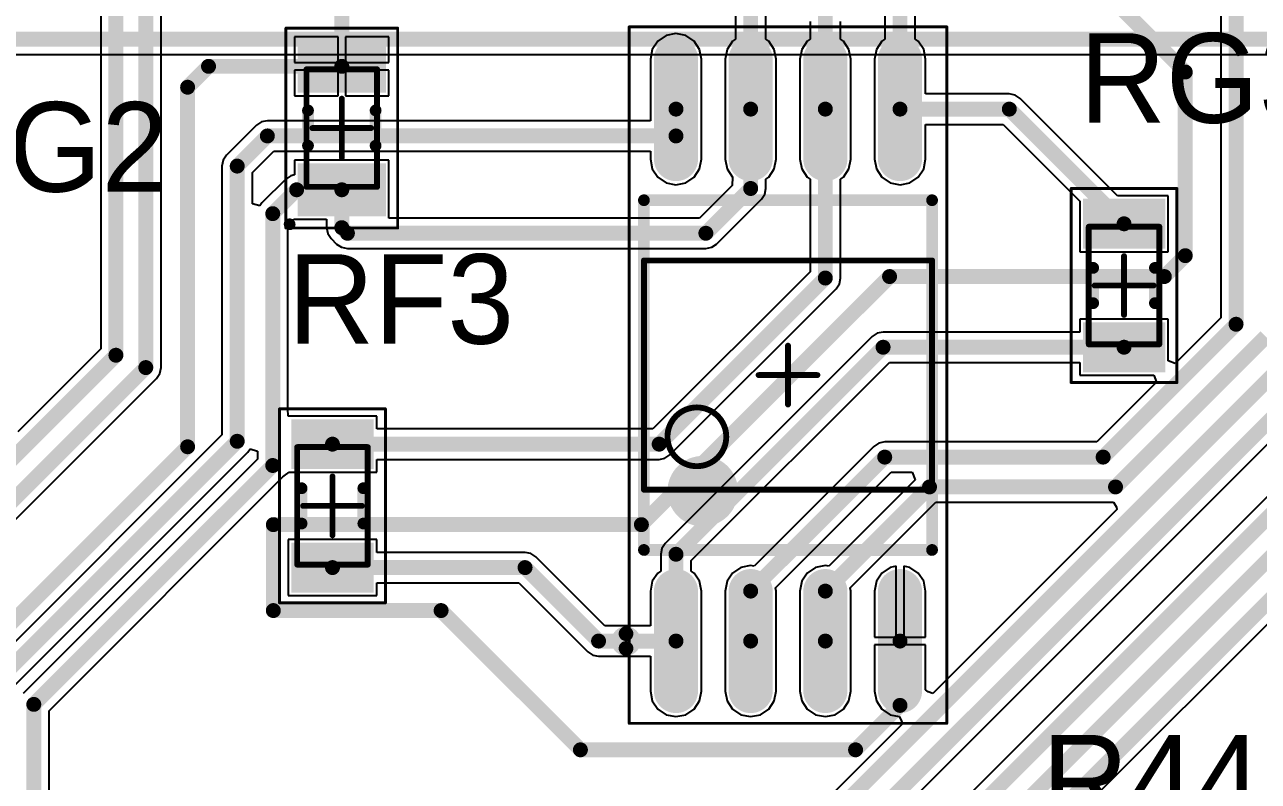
# Model space of a CAD drawing. Header units: millimetres. Extents: x 2.5 to 14.5, y 1.2 to 4.8.
# Drawn here: x 5.559 to 6.385, y 2.908 to 3.415 of the extents above; entities that cross this region are included whole.
import ezdxf

# ---------------------------------------------------------------- set-up
doc = ezdxf.new("R2010")
doc.units = ezdxf.units.MM
doc.header["$MEASUREMENT"] = 0
for name, color, linetype in [('BottomLayer', 5, 'Continuous'), ('ConnectLayer', 7, 'Continuous'), ('Mechanical13', 56, 'Continuous'), ('Mechanical15', 56, 'Continuous'), ('TopLayer', 1, 'Continuous'), ('TopOverlay', 2, 'Continuous'), ('TopPaste', 8, 'Continuous'), ('TopSolder', 216, 'Continuous')]:
    doc.layers.add(name, color=color, linetype=linetype)

# ---------------------------------------------------------------- blocks, each defined once
blk = doc.blocks.new('RESC_0805_2012_21')
at = {"layer": 'Mechanical13', "const_width": 0.00394}
for points in [[(-0.03937, -0.02362), (-0.03937, 0.02362)], [(0.03937, 0.02362), (-0.03937, 0.02362)], [(0.03937, -0.02362), (0.03937, 0.02362)], [(0.03937, -0.02362), (-0.03937, -0.02362)]]:
    blk.add_lwpolyline(points, dxfattribs=at)
at = {"layer": 'Mechanical13', "const_width": 0.00197}
for points in [[(-0.04035, 0.02362, 1), (-0.03839, 0.02362, 1)], [(-0.04035, 0.02362, 1), (-0.03839, 0.02362, 1)], [(0.03839, 0.02362, 1), (0.04035, 0.02362, 1)], [(0.03839, 0.02362, 1), (0.04035, 0.02362, 1)], [(-0.04035, -0.02362, 1), (-0.03839, -0.02362, 1)], [(-0.04035, -0.02362, 1), (-0.03839, -0.02362, 1)], [(0.03839, -0.02362, 1), (0.04035, -0.02362, 1)], [(0.03839, -0.02362, 1), (0.04035, -0.02362, 1)]]:
    blk.add_lwpolyline(points, format="xyb", close=True, dxfattribs=at)
at = {"layer": 'Mechanical15'}
for points, const_width in [([(-0.06496, -0.03543), (-0.06496, 0.03543)], 0.00197), ([(0.06496, 0.03543), (-0.06496, 0.03543)], 0.00197), ([(0.06496, -0.03543), (0.06496, 0.03543)], 0.00197), ([(0, -0.01968), (0, 0.01969)], 0.00394), ([(0.01968, 0), (-0.01969, 0)], 0.00394), ([(0.06496, -0.03543), (-0.06496, -0.03543)], 0.00197)]:
    blk.add_lwpolyline(points, dxfattribs=dict(at, const_width=const_width))
for points, const_width in [([(-0.06545, 0.03543, 1), (-0.06447, 0.03543, 1)], 0.000984), ([(-0.06545, 0.03543, 1), (-0.06447, 0.03543, 1)], 0.000984), ([(0.06447, 0.03543, 1), (0.06545, 0.03543, 1)], 0.000984), ([(0.06447, 0.03543, 1), (0.06545, 0.03543, 1)], 0.000984), ([(-0.00098, 0.01969, 1), (0.00098, 0.01969, 1)], 0.00197), ([(-0.02067, 0, 1), (-0.0187, 0, 1)], 0.00197), ([(0.0187, 0, 1), (0.02067, 0, 1)], 0.00197), ([(-0.00098, -0.01968, 1), (0.00098, -0.01968, 1)], 0.00197), ([(-0.06545, -0.03543, 1), (-0.06447, -0.03543, 1)], 0.000984), ([(-0.06545, -0.03543, 1), (-0.06447, -0.03543, 1)], 0.000984), ([(0.06447, -0.03543, 1), (0.06545, -0.03543, 1)], 0.000984), ([(0.06447, -0.03543, 1), (0.06545, -0.03543, 1)], 0.000984)]:
    blk.add_lwpolyline(points, format="xyb", close=True, dxfattribs=dict(at, const_width=const_width))
at = {"layer": 'TopLayer'}
for points in [[(-0.02756, -0.02461), (-0.02756, 0.02461), (-0.05512, -0.02461), (-0.05512, 0.02461)], [(0.05512, -0.02461), (0.05512, 0.02461), (0.02756, -0.02461), (0.02756, 0.02461)]]:
    blk.add_solid(points, dxfattribs=at)
at = {"layer": 'TopOverlay', "const_width": 0.00787}
for points in [[(0.01181, 0.02067), (-0.01181, 0.02067)], [(0.01181, -0.02067), (-0.01181, -0.02067)]]:
    blk.add_lwpolyline(points, dxfattribs=at)
at = {"layer": 'TopOverlay', "const_width": 0.00394}
for points in [[(-0.01378, 0.02067, 1), (-0.00984, 0.02067, 1)], [(0.00984, 0.02067, 1), (0.01378, 0.02067, 1)], [(-0.01378, -0.02067, 1), (-0.00984, -0.02067, 1)], [(0.00984, -0.02067, 1), (0.01378, -0.02067, 1)]]:
    blk.add_lwpolyline(points, format="xyb", close=True, dxfattribs=at)
at = {"layer": 'TopPaste'}
for points in [[(-0.02756, -0.02461), (-0.02756, 0.02461), (-0.05512, -0.02461), (-0.05512, 0.02461)], [(0.05512, -0.02461), (0.05512, 0.02461), (0.02756, -0.02461), (0.02756, 0.02461)]]:
    blk.add_solid(points, dxfattribs=at)
at = {"layer": 'TopSolder'}
for points in [[(-0.02461, -0.02756), (-0.02461, 0.02756), (-0.05807, -0.02756), (-0.05807, 0.02756)], [(0.05807, -0.02756), (0.05807, 0.02756), (0.02461, -0.02756), (0.02461, 0.02756)]]:
    blk.add_solid(points, dxfattribs=at)
blk = doc.blocks.new('RESC_0805_2012_26')
at = {"layer": 'Mechanical13', "const_width": 0.00394}
for points in [[(-0.03937, -0.02362), (-0.03937, 0.02362)], [(0.03937, 0.02362), (-0.03937, 0.02362)], [(0.03937, -0.02362), (0.03937, 0.02362)], [(0.03937, -0.02362), (-0.03937, -0.02362)]]:
    blk.add_lwpolyline(points, dxfattribs=at)
at = {"layer": 'Mechanical13', "const_width": 0.00197}
for points in [[(-0.04035, 0.02362, 1), (-0.03839, 0.02362, 1)], [(-0.04035, 0.02362, 1), (-0.03839, 0.02362, 1)], [(0.03839, 0.02362, 1), (0.04035, 0.02362, 1)], [(0.03839, 0.02362, 1), (0.04035, 0.02362, 1)], [(-0.04035, -0.02362, 1), (-0.03839, -0.02362, 1)], [(-0.04035, -0.02362, 1), (-0.03839, -0.02362, 1)], [(0.03839, -0.02362, 1), (0.04035, -0.02362, 1)], [(0.03839, -0.02362, 1), (0.04035, -0.02362, 1)]]:
    blk.add_lwpolyline(points, format="xyb", close=True, dxfattribs=at)
at = {"layer": 'Mechanical15'}
for points, const_width in [([(-0.06496, -0.03543), (-0.06496, 0.03543)], 0.00197), ([(0.06496, 0.03543), (-0.06496, 0.03543)], 0.00197), ([(0.06496, -0.03543), (0.06496, 0.03543)], 0.00197), ([(0, -0.01968), (0, 0.01969)], 0.00394), ([(0.01968, 0), (-0.01969, 0)], 0.00394), ([(0.06496, -0.03543), (-0.06496, -0.03543)], 0.00197)]:
    blk.add_lwpolyline(points, dxfattribs=dict(at, const_width=const_width))
for points, const_width in [([(-0.06545, 0.03543, 1), (-0.06447, 0.03543, 1)], 0.000984), ([(-0.06545, 0.03543, 1), (-0.06447, 0.03543, 1)], 0.000984), ([(0.06447, 0.03543, 1), (0.06545, 0.03543, 1)], 0.000984), ([(0.06447, 0.03543, 1), (0.06545, 0.03543, 1)], 0.000984), ([(-0.00098, 0.01969, 1), (0.00098, 0.01969, 1)], 0.00197), ([(-0.02067, 0, 1), (-0.0187, 0, 1)], 0.00197), ([(0.0187, 0, 1), (0.02067, 0, 1)], 0.00197), ([(-0.00098, -0.01968, 1), (0.00098, -0.01968, 1)], 0.00197), ([(-0.06545, -0.03543, 1), (-0.06447, -0.03543, 1)], 0.000984), ([(-0.06545, -0.03543, 1), (-0.06447, -0.03543, 1)], 0.000984), ([(0.06447, -0.03543, 1), (0.06545, -0.03543, 1)], 0.000984), ([(0.06447, -0.03543, 1), (0.06545, -0.03543, 1)], 0.000984)]:
    blk.add_lwpolyline(points, format="xyb", close=True, dxfattribs=dict(at, const_width=const_width))
at = {"layer": 'TopLayer'}
for points in [[(-0.02756, -0.02461), (-0.02756, 0.02461), (-0.05512, -0.02461), (-0.05512, 0.02461)], [(0.05512, -0.02461), (0.05512, 0.02461), (0.02756, -0.02461), (0.02756, 0.02461)]]:
    blk.add_solid(points, dxfattribs=at)
at = {"layer": 'TopOverlay', "const_width": 0.00787}
for points in [[(0.01181, 0.02067), (-0.01181, 0.02067)], [(0.01181, -0.02067), (-0.01181, -0.02067)]]:
    blk.add_lwpolyline(points, dxfattribs=at)
at = {"layer": 'TopOverlay', "const_width": 0.00394}
for points in [[(-0.01378, 0.02067, 1), (-0.00984, 0.02067, 1)], [(0.00984, 0.02067, 1), (0.01378, 0.02067, 1)], [(-0.01378, -0.02067, 1), (-0.00984, -0.02067, 1)], [(0.00984, -0.02067, 1), (0.01378, -0.02067, 1)]]:
    blk.add_lwpolyline(points, format="xyb", close=True, dxfattribs=at)
at = {"layer": 'TopPaste'}
for points in [[(-0.02756, -0.02461), (-0.02756, 0.02461), (-0.05512, -0.02461), (-0.05512, 0.02461)], [(0.05512, -0.02461), (0.05512, 0.02461), (0.02756, -0.02461), (0.02756, 0.02461)]]:
    blk.add_solid(points, dxfattribs=at)
at = {"layer": 'TopSolder'}
for points in [[(-0.02461, -0.02756), (-0.02461, 0.02756), (-0.05807, -0.02756), (-0.05807, 0.02756)], [(0.05807, -0.02756), (0.05807, 0.02756), (0.02461, -0.02756), (0.02461, 0.02756)]]:
    blk.add_solid(points, dxfattribs=at)
blk = doc.blocks.new('SOIC127P1030X265_8N_133')
at = {"layer": 'Mechanical13', "const_width": 0.00394}
for points in [[(-0.07677, 0.09646), (-0.07677, -0.09646)], [(-0.07677, 0.09646), (0.07677, 0.09646)], [(0.07677, 0.09646), (0.07677, -0.09646)], [(-0.07677, -0.09646), (0.07677, -0.09646)]]:
    blk.add_lwpolyline(points, dxfattribs=at)
at = {"layer": 'Mechanical13'}
for points, const_width in [([(-0.07776, 0.09646, 1), (-0.07579, 0.09646, 1)], 0.00197), ([(-0.07776, 0.09646, 1), (-0.07579, 0.09646, 1)], 0.00197), ([(0.07579, 0.09646, 1), (0.07776, 0.09646, 1)], 0.00197), ([(0.07579, 0.09646, 1), (0.07776, 0.09646, 1)], 0.00197), ([(-0.02165, 0.06102, 1), (-0.06102, 0.06102, 1)], 0.00394), ([(-0.06201, 0.06102, 1), (-0.06004, 0.06102, 1)], 0.00197), ([(-0.02264, 0.06102, 1), (-0.02067, 0.06102, 1)], 0.00197), ([(-0.07776, -0.09646, 1), (-0.07579, -0.09646, 1)], 0.00197), ([(-0.07776, -0.09646, 1), (-0.07579, -0.09646, 1)], 0.00197), ([(0.07579, -0.09646, 1), (0.07776, -0.09646, 1)], 0.00197), ([(0.07579, -0.09646, 1), (0.07776, -0.09646, 1)], 0.00197)]:
    blk.add_lwpolyline(points, format="xyb", close=True, dxfattribs=dict(at, const_width=const_width))
at = {"layer": 'Mechanical15'}
for points, const_width in [([(-0.23327, 0.1063), (-0.23327, -0.1063)], 0.00197), ([(-0.23327, 0.1063), (0.23327, 0.1063)], 0.00197), ([(0.23327, 0.1063), (0.23327, -0.1063)], 0.00197), ([(0, 0.01968), (0, -0.01969)], 0.00394), ([(-0.01968, 0), (0.01969, 0)], 0.00394), ([(-0.23327, -0.1063), (0.23327, -0.1063)], 0.00197)]:
    blk.add_lwpolyline(points, dxfattribs=dict(at, const_width=const_width))
for points, const_width in [([(-0.23376, 0.1063, 1), (-0.23278, 0.1063, 1)], 0.000984), ([(-0.23376, 0.1063, 1), (-0.23278, 0.1063, 1)], 0.000984), ([(0.23278, 0.1063, 1), (0.23376, 0.1063, 1)], 0.000984), ([(0.23278, 0.1063, 1), (0.23376, 0.1063, 1)], 0.000984), ([(-0.00098, 0.01968, 1), (0.00098, 0.01968, 1)], 0.00197), ([(-0.02067, 0, 1), (-0.0187, 0, 1)], 0.00197), ([(0.0187, 0, 1), (0.02067, 0, 1)], 0.00197), ([(-0.00098, -0.01969, 1), (0.00098, -0.01969, 1)], 0.00197), ([(-0.23376, -0.1063, 1), (-0.23278, -0.1063, 1)], 0.000984), ([(-0.23376, -0.1063, 1), (-0.23278, -0.1063, 1)], 0.000984), ([(0.23278, -0.1063, 1), (0.23376, -0.1063, 1)], 0.000984), ([(0.23278, -0.1063, 1), (0.23376, -0.1063, 1)], 0.000984)]:
    blk.add_lwpolyline(points, format="xyb", close=True, dxfattribs=dict(at, const_width=const_width))
at = {"layer": 'TopLayer', "const_width": 0.02362}
for points in [[(-0.21161, 0.075), (-0.14469, 0.075)], [(0.14469, 0.075), (0.21161, 0.075)], [(-0.21161, 0.025), (-0.14469, 0.025)], [(0.14469, 0.025), (0.21161, 0.025)], [(-0.21161, -0.025), (-0.14469, -0.025)], [(0.14469, -0.025), (0.21161, -0.025)], [(-0.21161, -0.075), (-0.14469, -0.075)], [(0.14469, -0.075), (0.21161, -0.075)]]:
    blk.add_lwpolyline(points, dxfattribs=at)
at = {"layer": 'TopLayer', "const_width": 0.01181}
for points in [[(-0.21752, 0.075, 1), (-0.20571, 0.075, 1)], [(-0.15059, 0.075, 1), (-0.13878, 0.075, 1)], [(0.13878, 0.075, 1), (0.15059, 0.075, 1)], [(0.20571, 0.075, 1), (0.21752, 0.075, 1)], [(-0.21752, 0.025, 1), (-0.20571, 0.025, 1)], [(-0.15059, 0.025, 1), (-0.13878, 0.025, 1)], [(0.13878, 0.025, 1), (0.15059, 0.025, 1)], [(0.20571, 0.025, 1), (0.21752, 0.025, 1)], [(-0.21752, -0.025, 1), (-0.20571, -0.025, 1)], [(-0.15059, -0.025, 1), (-0.13878, -0.025, 1)], [(0.13878, -0.025, 1), (0.15059, -0.025, 1)], [(0.20571, -0.025, 1), (0.21752, -0.025, 1)], [(-0.21752, -0.075, 1), (-0.20571, -0.075, 1)], [(-0.15059, -0.075, 1), (-0.13878, -0.075, 1)], [(0.13878, -0.075, 1), (0.15059, -0.075, 1)], [(0.20571, -0.075, 1), (0.21752, -0.075, 1)]]:
    blk.add_lwpolyline(points, format="xyb", close=True, dxfattribs=at)
at = {"layer": 'TopOverlay'}
for points, const_width in [([(-0.17323, 0.10846, 1), (-0.18307, 0.10846, 1)], 0.00984), ([(-0.18553, 0.10846, 1), (-0.18061, 0.10846, 1)], 0.00492), ([(-0.17569, 0.10846, 1), (-0.17077, 0.10846, 1)], 0.00492), ([(-0.11909, 0.09646, 1), (-0.11516, 0.09646, 1)], 0.00394), ([(-0.11909, 0.09646, 1), (-0.11516, 0.09646, 1)], 0.00394), ([(0.11516, 0.09646, 1), (0.11909, 0.09646, 1)], 0.00394), ([(0.11516, 0.09646, 1), (0.11909, 0.09646, 1)], 0.00394), ([(-0.06594, 0.05709, 1), (-0.08957, 0.05709, 1)], 0.02362), ([(-0.09547, 0.05709, 1), (-0.08366, 0.05709, 1)], 0.01181), ([(-0.07185, 0.05709, 1), (-0.06004, 0.05709, 1)], 0.01181), ([(-0.11909, -0.09646, 1), (-0.11516, -0.09646, 1)], 0.00394), ([(-0.11909, -0.09646, 1), (-0.11516, -0.09646, 1)], 0.00394), ([(0.11516, -0.09646, 1), (0.11909, -0.09646, 1)], 0.00394), ([(0.11516, -0.09646, 1), (0.11909, -0.09646, 1)], 0.00394)]:
    blk.add_lwpolyline(points, format="xyb", close=True, dxfattribs=dict(at, const_width=const_width))
at = {"layer": 'TopOverlay', "const_width": 0.00787}
for points in [[(-0.11713, 0.09646), (-0.11713, -0.09646)], [(-0.11713, 0.09646), (0.11713, 0.09646)], [(0.11713, 0.09646), (0.11713, -0.09646)], [(-0.11713, -0.09646), (0.11713, -0.09646)]]:
    blk.add_lwpolyline(points, dxfattribs=at)
at = {"layer": 'TopPaste', "const_width": 0.02362}
for points in [[(-0.21161, 0.075), (-0.14469, 0.075)], [(0.14469, 0.075), (0.21161, 0.075)], [(-0.21161, 0.025), (-0.14469, 0.025)], [(0.14469, 0.025), (0.21161, 0.025)], [(-0.21161, -0.025), (-0.14469, -0.025)], [(0.14469, -0.025), (0.21161, -0.025)], [(-0.21161, -0.075), (-0.14469, -0.075)], [(0.14469, -0.075), (0.21161, -0.075)]]:
    blk.add_lwpolyline(points, dxfattribs=at)
at = {"layer": 'TopPaste', "const_width": 0.01181}
for points in [[(-0.21752, 0.075, 1), (-0.20571, 0.075, 1)], [(-0.15059, 0.075, 1), (-0.13878, 0.075, 1)], [(0.13878, 0.075, 1), (0.15059, 0.075, 1)], [(0.20571, 0.075, 1), (0.21752, 0.075, 1)], [(-0.21752, 0.025, 1), (-0.20571, 0.025, 1)], [(-0.15059, 0.025, 1), (-0.13878, 0.025, 1)], [(0.13878, 0.025, 1), (0.15059, 0.025, 1)], [(0.20571, 0.025, 1), (0.21752, 0.025, 1)], [(-0.21752, -0.025, 1), (-0.20571, -0.025, 1)], [(-0.15059, -0.025, 1), (-0.13878, -0.025, 1)], [(0.13878, -0.025, 1), (0.15059, -0.025, 1)], [(0.20571, -0.025, 1), (0.21752, -0.025, 1)], [(-0.21752, -0.075, 1), (-0.20571, -0.075, 1)], [(-0.15059, -0.075, 1), (-0.13878, -0.075, 1)], [(0.13878, -0.075, 1), (0.15059, -0.075, 1)], [(0.20571, -0.075, 1), (0.21752, -0.075, 1)]]:
    blk.add_lwpolyline(points, format="xyb", close=True, dxfattribs=at)
at = {"layer": 'TopSolder', "const_width": 0.02953}
for points in [[(-0.21161, 0.075), (-0.14469, 0.075)], [(0.14469, 0.075), (0.21161, 0.075)], [(-0.21161, 0.025), (-0.14469, 0.025)], [(0.14469, 0.025), (0.21161, 0.025)], [(-0.21161, -0.025), (-0.14469, -0.025)], [(0.14469, -0.025), (0.21161, -0.025)], [(-0.21161, -0.075), (-0.14469, -0.075)], [(0.14469, -0.075), (0.21161, -0.075)]]:
    blk.add_lwpolyline(points, dxfattribs=at)
at = {"layer": 'TopSolder', "const_width": 0.01476}
for points in [[(-0.219, 0.075, 1), (-0.20423, 0.075, 1)], [(-0.15207, 0.075, 1), (-0.1373, 0.075, 1)], [(0.1373, 0.075, 1), (0.15207, 0.075, 1)], [(0.20423, 0.075, 1), (0.219, 0.075, 1)], [(-0.219, 0.025, 1), (-0.20423, 0.025, 1)], [(-0.15207, 0.025, 1), (-0.1373, 0.025, 1)], [(0.1373, 0.025, 1), (0.15207, 0.025, 1)], [(0.20423, 0.025, 1), (0.219, 0.025, 1)], [(-0.219, -0.025, 1), (-0.20423, -0.025, 1)], [(-0.15207, -0.025, 1), (-0.1373, -0.025, 1)], [(0.1373, -0.025, 1), (0.15207, -0.025, 1)], [(0.20423, -0.025, 1), (0.219, -0.025, 1)], [(-0.219, -0.075, 1), (-0.20423, -0.075, 1)], [(-0.15207, -0.075, 1), (-0.1373, -0.075, 1)], [(0.1373, -0.075, 1), (0.15207, -0.075, 1)], [(0.20423, -0.075, 1), (0.219, -0.075, 1)]]:
    blk.add_lwpolyline(points, format="xyb", close=True, dxfattribs=at)
blk = doc.blocks.new('CAPCP2012X06N_172')
at = {"layer": 'Mechanical13', "const_width": 0.00394}
for points in [[(-0.03937, 0.02362), (-0.03937, -0.02362)], [(-0.03937, 0.02362), (0.03937, 0.02362)], [(0.03937, 0.02362), (0.03937, -0.02362)], [(-0.03937, -0.02362), (0.03937, -0.02362)]]:
    blk.add_lwpolyline(points, dxfattribs=at)
at = {"layer": 'Mechanical13', "const_width": 0.00197}
for points in [[(-0.04035, 0.02362, 1), (-0.03839, 0.02362, 1)], [(-0.04035, 0.02362, 1), (-0.03839, 0.02362, 1)], [(0.03839, 0.02362, 1), (0.04035, 0.02362, 1)], [(0.03839, 0.02362, 1), (0.04035, 0.02362, 1)], [(-0.04035, -0.02362, 1), (-0.03839, -0.02362, 1)], [(-0.04035, -0.02362, 1), (-0.03839, -0.02362, 1)], [(0.03839, -0.02362, 1), (0.04035, -0.02362, 1)], [(0.03839, -0.02362, 1), (0.04035, -0.02362, 1)]]:
    blk.add_lwpolyline(points, format="xyb", close=True, dxfattribs=at)
at = {"layer": 'Mechanical15'}
for points, const_width in [([(-0.06693, 0.0374), (-0.06693, -0.0374)], 0.00197), ([(-0.06693, 0.0374), (0.06693, 0.0374)], 0.00197), ([(0.06693, 0.0374), (0.06693, -0.0374)], 0.00197), ([(0, 0.01969), (0, -0.01968)], 0.00394), ([(-0.01968, 0), (0.01969, 0)], 0.00394), ([(-0.06693, -0.0374), (0.06693, -0.0374)], 0.00197)]:
    blk.add_lwpolyline(points, dxfattribs=dict(at, const_width=const_width))
for points, const_width in [([(-0.06742, 0.0374, 1), (-0.06644, 0.0374, 1)], 0.000984), ([(-0.06742, 0.0374, 1), (-0.06644, 0.0374, 1)], 0.000984), ([(0.06644, 0.0374, 1), (0.06742, 0.0374, 1)], 0.000984), ([(0.06644, 0.0374, 1), (0.06742, 0.0374, 1)], 0.000984), ([(-0.00098, 0.01969, 1), (0.00098, 0.01969, 1)], 0.00197), ([(-0.02067, 0, 1), (-0.0187, 0, 1)], 0.00197), ([(0.0187, 0, 1), (0.02067, 0, 1)], 0.00197), ([(-0.00098, -0.01968, 1), (0.00098, -0.01968, 1)], 0.00197), ([(-0.06742, -0.0374, 1), (-0.06644, -0.0374, 1)], 0.000984), ([(-0.06742, -0.0374, 1), (-0.06644, -0.0374, 1)], 0.000984), ([(0.06644, -0.0374, 1), (0.06742, -0.0374, 1)], 0.000984), ([(0.06644, -0.0374, 1), (0.06742, -0.0374, 1)], 0.000984)]:
    blk.add_lwpolyline(points, format="xyb", close=True, dxfattribs=dict(at, const_width=const_width))
at = {"layer": 'TopLayer'}
for points in [[(-0.02657, -0.02658), (-0.02657, 0.02657), (-0.0561, -0.02658), (-0.0561, 0.02657)], [(0.0561, -0.02658), (0.0561, 0.02657), (0.02658, -0.02658), (0.02658, 0.02657)]]:
    blk.add_solid(points, dxfattribs=at)
at = {"layer": 'TopOverlay'}
for points, const_width in [([(-0.06249, 0.03493, 1), (-0.06642, 0.03493, 1)], 0.00394), ([(-0.06741, 0.03493, 1), (-0.06544, 0.03493, 1)], 0.00197), ([(-0.06347, 0.03493, 1), (-0.0615, 0.03493, 1)], 0.00197), ([(-0.01378, 0.02264, 1), (-0.00984, 0.02264, 1)], 0.00394), ([(0.00984, 0.02264, 1), (0.01378, 0.02264, 1)], 0.00394), ([(-0.01378, -0.02264, 1), (-0.00984, -0.02264, 1)], 0.00394), ([(0.00984, -0.02264, 1), (0.01378, -0.02264, 1)], 0.00394)]:
    blk.add_lwpolyline(points, format="xyb", close=True, dxfattribs=dict(at, const_width=const_width))
at = {"layer": 'TopOverlay', "const_width": 0.00787}
for points in [[(-0.01181, 0.02264), (0.01181, 0.02264)], [(-0.01181, -0.02264), (0.01181, -0.02264)]]:
    blk.add_lwpolyline(points, dxfattribs=at)
at = {"layer": 'TopPaste'}
for points in [[(-0.02657, -0.02658), (-0.02657, 0.02657), (-0.0561, -0.02658), (-0.0561, 0.02657)], [(0.0561, -0.02658), (0.0561, 0.02657), (0.02658, -0.02658), (0.02658, 0.02657)]]:
    blk.add_solid(points, dxfattribs=at)
at = {"layer": 'TopSolder'}
for points in [[(-0.02362, -0.02953), (-0.02362, 0.02953), (-0.05906, -0.02953), (-0.05906, 0.02953)], [(0.05906, -0.02953), (0.05906, 0.02953), (0.02362, -0.02953), (0.02362, 0.02953)]]:
    blk.add_solid(points, dxfattribs=at)

msp = doc.modelspace()

# ---------------------------------------------------------------- linework, layer by layer
at = {"layer": 'BottomLayer', "const_width": 0.01}
msp.add_lwpolyline([(5.33, 3.405), (8.06627, 3.405)], dxfattribs=at)
at = {"layer": 'ConnectLayer'}
for p, q in [((6.3598, 3.65627), (6.3598, 3.21829)), ((5.6098, 3.605), (5.6098, 3.19754)), ((5.6502, 3.18503), (5.6502, 3.58663)), ((6.0552, 3.40502), (6.0552, 3.465)), ((6.1552, 3.40502), (6.1552, 3.465)), ((6.0348, 3.46078), (6.0348, 3.40502)), ((6.1348, 3.46078), (6.1348, 3.40502)), ((6.0848, 3.41675), (6.0848, 3.40502)), ((6.1052, 3.40502), (6.1052, 3.41675)), ((5.76874, 3.40658), (5.73966, 3.40658)), ((5.73966, 3.40658), (5.73966, 3.38931)), ((5.76874, 3.38931), (5.76874, 3.40658)), ((5.80281, 3.40658), (5.77374, 3.40658)), ((5.77374, 3.40658), (5.77374, 3.38931)), ((5.80281, 3.38931), (5.80281, 3.40658)), ((5.98288, 3.40373), (5.97916, 3.39817)), ((5.98844, 3.40745), (5.98288, 3.40373)), ((5.995, 3.40875), (5.98844, 3.40745)), ((6.00156, 3.40745), (5.995, 3.40875)), ((6.00712, 3.40373), (6.00156, 3.40745)), ((6.01084, 3.39817), (6.00712, 3.40373)), ((6.03288, 3.40373), (6.02916, 3.39817)), ((6.0348, 3.40502), (6.03288, 3.40373)), ((6.05712, 3.40373), (6.0552, 3.40502)), ((6.06084, 3.39817), (6.05712, 3.40373)), ((6.08288, 3.40373), (6.07916, 3.39817)), ((6.0848, 3.40502), (6.08288, 3.40373)), ((6.10712, 3.40373), (6.1052, 3.40502)), ((6.11084, 3.39817), (6.10712, 3.40373)), ((6.13288, 3.40373), (6.12916, 3.39817)), ((6.1348, 3.40502), (6.13288, 3.40373)), ((6.15712, 3.40373), (6.1552, 3.40502)), ((6.16084, 3.39817), (6.15712, 3.40373)), ((5.97916, 3.39817), (5.97786, 3.39161)), ((6.01214, 3.39161), (6.01084, 3.39817)), ((6.02916, 3.39817), (6.02786, 3.39161)), ((6.06214, 3.39161), (6.06084, 3.39817)), ((6.07916, 3.39817), (6.07786, 3.39161)), ((6.11214, 3.39161), (6.11084, 3.39817)), ((6.12916, 3.39817), (6.12786, 3.39161)), ((6.16214, 3.39161), (6.16084, 3.39817)), ((5.35825, 3.3948), (8.06627, 3.3948)), ((5.73966, 3.38931), (5.76874, 3.38931)), ((5.77374, 3.38931), (5.80281, 3.38931)), ((5.97786, 3.39161), (5.97786, 3.35039)), ((6.01214, 3.32469), (6.01214, 3.39161)), ((6.02786, 3.39161), (6.02786, 3.32469)), ((6.06214, 3.32469), (6.06214, 3.39161)), ((6.07786, 3.39161), (6.07786, 3.32469)), ((6.11214, 3.32469), (6.11214, 3.39161)), ((6.12786, 3.39161), (6.12786, 3.32469)), ((6.16214, 3.36835), (6.16214, 3.39161)), ((5.76874, 3.38431), (5.73966, 3.38431)), ((5.73966, 3.38431), (5.73966, 3.36705)), ((5.76874, 3.36705), (5.76874, 3.38431)), ((5.80281, 3.38431), (5.77374, 3.38431)), ((5.77374, 3.38431), (5.77374, 3.36705)), ((5.80281, 3.36705), (5.80281, 3.38431)), ((5.73966, 3.36705), (5.76874, 3.36705)), ((5.77374, 3.36705), (5.80281, 3.36705)), ((6.21819, 3.36835), (6.16214, 3.36835)), ((6.22209, 3.36757), (6.21819, 3.36835)), ((6.2254, 3.36536), (6.22209, 3.36757)), ((6.29064, 3.30012), (6.2254, 3.36536)), ((5.71419, 3.3474), (5.694, 3.32721)), ((5.7175, 3.34961), (5.71419, 3.3474)), ((5.7214, 3.35039), (5.7175, 3.34961)), ((5.97786, 3.35039), (5.7214, 3.35039)), ((6.16214, 3.32469), (6.16214, 3.34795)), ((6.16214, 3.34795), (6.21396, 3.34795)), ((6.21396, 3.34795), (6.26539, 3.29653)), ((5.71141, 3.31578), (5.72563, 3.32999)), ((5.72563, 3.32999), (5.97786, 3.32999)), ((5.97786, 3.32999), (5.97786, 3.32469)), ((5.69179, 3.3239), (5.69102, 3.32)), ((5.694, 3.32721), (5.69179, 3.3239)), ((5.80281, 3.3239), (5.73966, 3.3239)), ((5.73966, 3.3239), (5.73966, 3.31406)), ((5.80281, 3.2852), (5.80281, 3.3239)), ((5.97786, 3.32469), (5.97916, 3.31813)), ((6.01084, 3.31813), (6.01214, 3.32469)), ((6.02786, 3.32469), (6.02916, 3.31813)), ((6.06084, 3.31813), (6.06214, 3.32469)), ((6.07786, 3.32469), (6.07916, 3.31813)), ((6.11084, 3.31813), (6.11214, 3.32469)), ((6.12786, 3.32469), (6.12916, 3.31813)), ((6.16084, 3.31813), (6.16214, 3.32469)), ((5.69102, 3.32), (5.69102, 3.13989)), ((5.71141, 3.29475), (5.71141, 3.31578)), ((5.7371, 3.31355), (5.73379, 3.31134)), ((5.73966, 3.31406), (5.7371, 3.31355)), ((5.97916, 3.31813), (5.98288, 3.31257)), ((5.98288, 3.31257), (5.98844, 3.30885)), ((6.00156, 3.30885), (6.00712, 3.31257)), ((6.00712, 3.31257), (6.01084, 3.31813)), ((6.02916, 3.31813), (6.03288, 3.31257)), ((6.03288, 3.31257), (6.03259, 3.30701)), ((6.0552, 3.31128), (6.05712, 3.31257)), ((6.05712, 3.31257), (6.06084, 3.31813)), ((6.07916, 3.31813), (6.08288, 3.31257)), ((6.08288, 3.31257), (6.0848, 3.31128)), ((6.1052, 3.31128), (6.10712, 3.31257)), ((6.10712, 3.31257), (6.11084, 3.31813)), ((6.12916, 3.31813), (6.13288, 3.31257)), ((6.13288, 3.31257), (6.13844, 3.30885)), ((6.15156, 3.30885), (6.15712, 3.31257)), ((6.15712, 3.31257), (6.16084, 3.31813)), ((5.73379, 3.31134), (5.71779, 3.29534)), ((5.98844, 3.30885), (5.995, 3.30755)), ((5.995, 3.30755), (6.00156, 3.30885)), ((6.03259, 3.30701), (6.01078, 3.2852)), ((6.05442, 3.3011), (6.0552, 3.305)), ((6.0552, 3.305), (6.0552, 3.31128)), ((6.0848, 3.31128), (6.0848, 3.24922)), ((6.1052, 3.245), (6.1052, 3.31128)), ((6.13844, 3.30885), (6.145, 3.30755)), ((6.145, 3.30755), (6.15156, 3.30885)), ((6.02221, 3.26779), (6.05221, 3.29779)), ((6.05221, 3.29779), (6.05442, 3.3011)), ((6.26539, 3.29653), (6.26539, 3.26256)), ((6.32461, 3.30012), (6.29064, 3.30012)), ((6.32461, 3.26256), (6.32461, 3.30012)), ((5.71641, 3.29328), (5.71141, 3.29475)), ((5.71779, 3.29534), (5.71641, 3.29328)), ((5.7352, 3.28308), (5.73966, 3.28437)), ((5.7352, 3.15744), (5.7352, 3.28308)), ((5.73966, 3.28437), (5.73966, 3.28437)), ((5.73966, 3.28437), (5.73966, 3.28437)), ((5.73966, 3.28437), (5.73966, 3.28437)), ((5.73966, 3.28437), (5.76104, 3.28437)), ((5.76104, 3.28437), (5.76104, 3.27876)), ((6.01078, 3.2852), (5.80281, 3.2852)), ((5.76104, 3.27876), (5.76182, 3.27486)), ((5.76182, 3.27486), (5.76403, 3.27155)), ((5.76403, 3.27155), (5.76779, 3.26779)), ((5.76779, 3.26779), (5.7711, 3.26558)), ((5.7711, 3.26558), (5.775, 3.2648)), ((5.775, 3.2648), (6.015, 3.2648)), ((6.015, 3.2648), (6.0189, 3.26558)), ((6.0189, 3.26558), (6.02221, 3.26779)), ((6.26539, 3.26256), (6.32461, 3.26256)), ((6.0848, 3.24922), (5.97951, 3.14393)), ((6.10221, 3.23779), (6.10442, 3.2411)), ((6.10442, 3.2411), (6.1052, 3.245)), ((5.99095, 3.12653), (6.10221, 3.23779)), ((6.32461, 3.21744), (6.26539, 3.21744)), ((6.26539, 3.21744), (6.26539, 3.20886)), ((6.32461, 3.18962), (6.32461, 3.21744)), ((6.3598, 3.21829), (6.32923, 3.18771)), ((6.12645, 3.20587), (5.98779, 3.06721)), ((6.12976, 3.20808), (6.12645, 3.20587)), ((6.13366, 3.20886), (6.12976, 3.20808)), ((6.26539, 3.20886), (6.13366, 3.20886)), ((5.6098, 3.19754), (5.55423, 3.14196)), ((6.0052, 3.05578), (6.13789, 3.18847)), ((6.13789, 3.18847), (6.26539, 3.18847)), ((6.26539, 3.18847), (6.26539, 3.17988)), ((6.32923, 3.18771), (6.32461, 3.18962)), ((5.64721, 3.17782), (5.64942, 3.18113)), ((5.64942, 3.18113), (5.6502, 3.18503)), ((5.53103, 3.06164), (5.64721, 3.17782)), ((5.64721, 3.17782), (5.64721, 3.17782)), ((6.0852, 2.82796), (6.43721, 3.17998)), ((6.26539, 3.17988), (6.31487, 3.17988)), ((6.31678, 3.17526), (6.27679, 3.13527)), ((6.31487, 3.17988), (6.31678, 3.17526)), ((6.4598, 3.16751), (6.10779, 2.81549)), ((5.73539, 3.15252), (5.7352, 3.15744)), ((5.79461, 3.15252), (5.73539, 3.15252)), ((5.79461, 3.14393), (5.79461, 3.15252)), ((5.69102, 3.13989), (5.49779, 2.94666)), ((5.97951, 3.14393), (5.79461, 3.14393)), ((6.12755, 3.13228), (6.04727, 3.052)), ((6.13086, 3.13449), (6.12755, 3.13228)), ((6.13476, 3.13527), (6.13086, 3.13449)), ((6.27679, 3.13527), (6.13476, 3.13527)), ((6.24059, 2.86289), (6.5148, 3.1371)), ((5.5152, 2.93523), (5.70842, 3.12846)), ((5.7148, 3.12368), (5.55779, 2.96666)), ((5.70842, 3.12846), (5.7098, 3.13052)), ((5.7098, 3.13052), (5.7148, 3.12905)), ((5.7148, 3.12905), (5.7148, 3.12368)), ((5.79461, 3.11496), (5.79461, 3.12354)), ((5.79461, 3.12354), (5.98374, 3.12354)), ((5.98374, 3.12354), (5.98764, 3.12432)), ((5.98764, 3.12432), (5.99095, 3.12653)), ((5.73257, 3.1125), (5.73608, 3.11496)), ((5.73608, 3.11496), (5.7394, 3.11496)), ((5.7394, 3.11496), (5.79461, 3.11496)), ((6.06169, 3.03759), (6.13898, 3.11488)), ((6.13898, 3.11488), (6.15307, 3.11488)), ((6.15307, 3.11488), (6.15514, 3.10988)), ((5.5752, 2.95523), (5.73172, 3.11175)), ((5.73172, 3.11175), (5.73257, 3.1125)), ((6.15514, 3.10988), (6.09727, 3.052)), ((6.11169, 3.03759), (6.16898, 3.09488)), ((6.29012, 3.09001), (6.16693, 2.96682)), ((6.16898, 3.09488), (6.28792, 3.09488)), ((6.28792, 3.09488), (6.28988, 3.09143)), ((6.28988, 3.09143), (6.29012, 3.09001)), ((5.79461, 3.06984), (5.73539, 3.06984)), ((5.73539, 3.06984), (5.73539, 3.03228)), ((5.79461, 3.06126), (5.79461, 3.06984)), ((5.98779, 3.06721), (5.98558, 3.0639)), ((5.89394, 3.06126), (5.79461, 3.06126)), ((5.89784, 3.06048), (5.89394, 3.06126)), ((5.90115, 3.05827), (5.89784, 3.06048)), ((5.94737, 3.01205), (5.90115, 3.05827)), ((5.98558, 3.0639), (5.9848, 3.06)), ((5.9848, 3.06), (5.9848, 3.04872)), ((5.9848, 3.04872), (5.98288, 3.04743)), ((6.0052, 3.04872), (6.0052, 3.05578)), ((6.00712, 3.04743), (6.0052, 3.04872)), ((6.03844, 3.05115), (6.03288, 3.04743)), ((6.045, 3.05245), (6.03844, 3.05115)), ((6.04727, 3.052), (6.045, 3.05245)), ((6.08844, 3.05115), (6.08288, 3.04743)), ((6.095, 3.05245), (6.08844, 3.05115)), ((6.09727, 3.052), (6.095, 3.05245)), ((6.13844, 3.05115), (6.13288, 3.04743)), ((6.1425, 3.05196), (6.13844, 3.05115)), ((6.1425, 3.00435), (6.1425, 3.05196)), ((6.15156, 3.05115), (6.1475, 3.05196)), ((6.1475, 3.05196), (6.1475, 3.00435)), ((6.15712, 3.04743), (6.15156, 3.05115)), ((5.79461, 3.03228), (5.79461, 3.04087)), ((5.79461, 3.04087), (5.88971, 3.04087)), ((5.88971, 3.04087), (5.93594, 2.99464)), ((5.97916, 3.04187), (5.97786, 3.03531)), ((5.98288, 3.04743), (5.97916, 3.04187)), ((6.01084, 3.04187), (6.00712, 3.04743)), ((6.01214, 3.03531), (6.01084, 3.04187)), ((6.02916, 3.04187), (6.02786, 3.03531)), ((6.03288, 3.04743), (6.02916, 3.04187)), ((6.07916, 3.04187), (6.07786, 3.03531)), ((6.08288, 3.04743), (6.07916, 3.04187)), ((6.12916, 3.04187), (6.12786, 3.03531)), ((6.13288, 3.04743), (6.12916, 3.04187)), ((6.16084, 3.04187), (6.15712, 3.04743)), ((6.16214, 3.03531), (6.16084, 3.04187)), ((5.73539, 3.03228), (5.79461, 3.03228)), ((5.97786, 3.03531), (5.97786, 3.01205)), ((6.01214, 2.96839), (6.01214, 3.03531)), ((6.02786, 3.03531), (6.02786, 2.96839)), ((6.06214, 3.03531), (6.06169, 3.03759)), ((6.06214, 2.96839), (6.06214, 3.03531)), ((6.07786, 3.03531), (6.07786, 2.96839)), ((6.11214, 3.03531), (6.11169, 3.03759)), ((6.11214, 2.96839), (6.11214, 3.03531)), ((6.12786, 3.03531), (6.12786, 3.00435)), ((6.16214, 3.00435), (6.16214, 3.03531)), ((5.97786, 3.01205), (5.94737, 3.01205)), ((6.12786, 3.00435), (6.1425, 3.00435)), ((6.145, 2.99935), (6.12786, 2.99935)), ((6.12786, 2.99935), (6.12786, 2.96839)), ((6.16214, 2.99935), (6.145, 2.99935)), ((6.1475, 3.00435), (6.16214, 3.00435)), ((6.16214, 2.9691), (6.16214, 2.99935)), ((5.93594, 2.99464), (5.93925, 2.99243)), ((5.93925, 2.99243), (5.94315, 2.99165)), ((5.94315, 2.99165), (5.97786, 2.99165)), ((5.97786, 2.99165), (5.97786, 2.96839)), ((5.97786, 2.96839), (5.97916, 2.96183)), ((6.01084, 2.96183), (6.01214, 2.96839)), ((6.02786, 2.96839), (6.02916, 2.96183)), ((6.06084, 2.96183), (6.06214, 2.96839)), ((6.07786, 2.96839), (6.07916, 2.96183)), ((6.11084, 2.96183), (6.11214, 2.96839)), ((6.12786, 2.96839), (6.12916, 2.96183)), ((6.16384, 2.96783), (6.16214, 2.9691)), ((6.16693, 2.96682), (6.16384, 2.96783)), ((5.97916, 2.96183), (5.98288, 2.95627)), ((6.00712, 2.95627), (6.01084, 2.96183)), ((6.02916, 2.96183), (6.03288, 2.95627)), ((6.05712, 2.95627), (6.06084, 2.96183)), ((6.07916, 2.96183), (6.08288, 2.95627)), ((6.10712, 2.95627), (6.11084, 2.96183)), ((6.12916, 2.96183), (6.13288, 2.95627)), ((5.5752, 2.65991), (5.5752, 2.95523)), ((5.98288, 2.95627), (5.98844, 2.95255)), ((5.98844, 2.95255), (5.995, 2.95125)), ((5.995, 2.95125), (6.00156, 2.95255)), ((6.00156, 2.95255), (6.00712, 2.95627)), ((6.03288, 2.95627), (6.03844, 2.95255)), ((6.03844, 2.95255), (6.045, 2.95125)), ((6.045, 2.95125), (6.05156, 2.95255)), ((6.05156, 2.95255), (6.05712, 2.95627)), ((6.08288, 2.95627), (6.08844, 2.95255)), ((6.08844, 2.95255), (6.095, 2.95125)), ((6.095, 2.95125), (6.10156, 2.95255)), ((6.10156, 2.95255), (6.10712, 2.95627)), ((6.13288, 2.95627), (6.13844, 2.95255)), ((6.13844, 2.95255), (6.1444, 2.95136)), ((6.1444, 2.95136), (6.14563, 2.94931)), ((6.14563, 2.94931), (6.14657, 2.94646)), ((6.14657, 2.94646), (6.04779, 2.84768))]:
    msp.add_line(p, q, dxfattribs=at)
at = {"layer": 'TopLayer', "const_width": 0.01}
for points in [[(6.05538, 3.66362), (6.336, 3.383)], [(6.37, 3.21406), (6.37, 3.65627)], [(5.62, 3.19331), (5.62, 3.605)], [(5.64, 3.18503), (5.64, 3.59086)], [(5.77124, 3.38681), (5.77124, 3.47624)], [(6.045, 3.35815), (6.045, 3.465)], [(6.145, 3.35815), (6.145, 3.465)], [(6.095, 3.35815), (6.095, 3.445)], [(5.668, 3.37281), (5.682, 3.38681)], [(5.682, 3.38681), (5.77124, 3.38681)], [(6.336, 3.26), (6.336, 3.383)], [(5.668, 3.132), (5.668, 3.37281)], [(5.995, 3.34019), (5.995, 3.35815)], [(6.045, 3.305), (6.045, 3.35815)], [(6.095, 3.245), (6.095, 3.35815)], [(6.145, 3.35815), (6.21819, 3.35815)], [(6.21819, 3.35815), (6.295, 3.28134)], [(5.70121, 3.32), (5.7214, 3.34019)], [(5.7214, 3.34019), (5.995, 3.34019)], [(5.70121, 3.13567), (5.70121, 3.32)], [(5.725, 3.28813), (5.741, 3.30413)], [(5.741, 3.30413), (5.77124, 3.30413)], [(5.77124, 3.27876), (5.77124, 3.30413)], [(6.015, 3.275), (6.045, 3.305)], [(5.725, 3.11945), (5.725, 3.28813)], [(5.77124, 3.27876), (5.775, 3.275)], [(5.775, 3.275), (6.015, 3.275)], [(6.322, 3.246), (6.336, 3.26)], [(5.97184, 3.07984), (6.138, 3.246)], [(5.98374, 3.13374), (6.095, 3.245)], [(6.138, 3.246), (6.322, 3.246)], [(6.28101, 3.12507), (6.37, 3.21406)], [(6.2893, 3.10507), (6.39, 3.20578)], [(5.51553, 3.08885), (5.62, 3.19331)], [(5.995, 3.06), (6.13366, 3.19866)], [(6.055, 2.84047), (6.41, 3.19547)], [(6.13366, 3.19866), (6.295, 3.19866)], [(5.52382, 3.06885), (5.64, 3.18503)], [(6.075, 2.83219), (6.43, 3.18719)], [(6.115, 2.80828), (6.47, 3.16328)], [(6.165, 2.83), (6.49, 3.155)], [(6.23039, 2.86711), (6.51, 3.14672)], [(5.505, 2.93945), (5.70121, 3.13567)], [(5.538, 3.002), (5.668, 3.132)], [(5.765, 3.13374), (5.98374, 3.13374)], [(5.565, 2.95945), (5.725, 3.11945)], [(6.045, 3.03532), (6.13476, 3.12507)], [(6.13476, 3.12507), (6.28101, 3.12507)], [(6.095, 3.03532), (6.16476, 3.10507)], [(6.16476, 3.10507), (6.2893, 3.10507)], [(5.72539, 3.07984), (5.97184, 3.07984)], [(5.72539, 3.02228), (5.72539, 3.07984)], [(5.995, 3.00185), (5.995, 3.06)], [(5.765, 3.05106), (5.89394, 3.05106)], [(5.89394, 3.05106), (5.94315, 3.00185)], [(6.045, 3.00185), (6.045, 3.03532)], [(6.095, 3.00185), (6.095, 3.03532)], [(5.72539, 3.02228), (5.83772, 3.02228)], [(5.83772, 3.02228), (5.931, 2.929)], [(5.94315, 3.00185), (5.995, 3.00185)], [(6.145, 2.95876), (6.145, 3.00185)], [(5.565, 2.63315), (5.565, 2.95945)], [(6.11524, 2.929), (6.145, 2.95876)], [(5.931, 2.929), (6.11524, 2.929)]]:
    msp.add_lwpolyline(points, dxfattribs=at)
at = {"layer": 'TopLayer', "const_width": 0.005}
for points in [[(5.6795, 3.38681, 1), (5.6845, 3.38681, 1)], [(5.6795, 3.38681, 1), (5.6845, 3.38681, 1)], [(5.76874, 3.38681, 1), (5.77374, 3.38681, 1)], [(5.76874, 3.38681, 1), (5.77374, 3.38681, 1)], [(6.3335, 3.383, 1), (6.3385, 3.383, 1)], [(6.3335, 3.383, 1), (6.3385, 3.383, 1)], [(5.6655, 3.37281, 1), (5.6705, 3.37281, 1)], [(5.6655, 3.37281, 1), (5.6705, 3.37281, 1)], [(5.9925, 3.35815, 1), (5.9975, 3.35815, 1)], [(6.0425, 3.35815, 1), (6.0475, 3.35815, 1)], [(6.0425, 3.35815, 1), (6.0475, 3.35815, 1)], [(6.0925, 3.35815, 1), (6.0975, 3.35815, 1)], [(6.0925, 3.35815, 1), (6.0975, 3.35815, 1)], [(6.1425, 3.35815, 1), (6.1475, 3.35815, 1)], [(6.1425, 3.35815, 1), (6.1475, 3.35815, 1)], [(6.21569, 3.35815, 1), (6.22069, 3.35815, 1)], [(6.21569, 3.35815, 1), (6.22069, 3.35815, 1)], [(5.7189, 3.34019, 1), (5.7239, 3.34019, 1)], [(5.7189, 3.34019, 1), (5.7239, 3.34019, 1)], [(5.9925, 3.34019, 1), (5.9975, 3.34019, 1)], [(5.9925, 3.34019, 1), (5.9975, 3.34019, 1)], [(5.69871, 3.32, 1), (5.70371, 3.32, 1)], [(5.69871, 3.32, 1), (5.70371, 3.32, 1)], [(5.7385, 3.30413, 1), (5.7435, 3.30413, 1)], [(5.7385, 3.30413, 1), (5.7435, 3.30413, 1)], [(5.76874, 3.30413, 1), (5.77374, 3.30413, 1)], [(5.76874, 3.30413, 1), (5.77374, 3.30413, 1)], [(6.0425, 3.305, 1), (6.0475, 3.305, 1)], [(6.0425, 3.305, 1), (6.0475, 3.305, 1)], [(5.7225, 3.28813, 1), (5.7275, 3.28813, 1)], [(5.7225, 3.28813, 1), (5.7275, 3.28813, 1)], [(5.76874, 3.27876, 1), (5.77374, 3.27876, 1)], [(5.76874, 3.27876, 1), (5.77374, 3.27876, 1)], [(5.7725, 3.275, 1), (5.7775, 3.275, 1)], [(5.7725, 3.275, 1), (5.7775, 3.275, 1)], [(6.0125, 3.275, 1), (6.0175, 3.275, 1)], [(6.0125, 3.275, 1), (6.0175, 3.275, 1)], [(6.2925, 3.28134, 1), (6.2975, 3.28134, 1)], [(6.3335, 3.26, 1), (6.3385, 3.26, 1)], [(6.3335, 3.26, 1), (6.3385, 3.26, 1)], [(6.0925, 3.245, 1), (6.0975, 3.245, 1)], [(6.0925, 3.245, 1), (6.0975, 3.245, 1)], [(6.1355, 3.246, 1), (6.1405, 3.246, 1)], [(6.1355, 3.246, 1), (6.1405, 3.246, 1)], [(6.3195, 3.246, 1), (6.3245, 3.246, 1)], [(6.3195, 3.246, 1), (6.3245, 3.246, 1)], [(6.3675, 3.21406, 1), (6.3725, 3.21406, 1)], [(6.3675, 3.21406, 1), (6.3725, 3.21406, 1)], [(5.6175, 3.19331, 1), (5.6225, 3.19331, 1)], [(5.6175, 3.19331, 1), (5.6225, 3.19331, 1)], [(6.13116, 3.19866, 1), (6.13616, 3.19866, 1)], [(6.13116, 3.19866, 1), (6.13616, 3.19866, 1)], [(6.2925, 3.19866, 1), (6.2975, 3.19866, 1)], [(5.6375, 3.18503, 1), (5.6425, 3.18503, 1)], [(5.6375, 3.18503, 1), (5.6425, 3.18503, 1)], [(5.69871, 3.13567, 1), (5.70371, 3.13567, 1)], [(5.69871, 3.13567, 1), (5.70371, 3.13567, 1)], [(5.6655, 3.132, 1), (5.6705, 3.132, 1)], [(5.6655, 3.132, 1), (5.6705, 3.132, 1)], [(5.7625, 3.13374, 1), (5.7675, 3.13374, 1)], [(5.98124, 3.13374, 1), (5.98624, 3.13374, 1)], [(5.98124, 3.13374, 1), (5.98624, 3.13374, 1)], [(5.7225, 3.11945, 1), (5.7275, 3.11945, 1)], [(5.7225, 3.11945, 1), (5.7275, 3.11945, 1)], [(6.13226, 3.12507, 1), (6.13726, 3.12507, 1)], [(6.13226, 3.12507, 1), (6.13726, 3.12507, 1)], [(6.27851, 3.12507, 1), (6.28351, 3.12507, 1)], [(6.27851, 3.12507, 1), (6.28351, 3.12507, 1)], [(6.16226, 3.10507, 1), (6.16726, 3.10507, 1)], [(6.16226, 3.10507, 1), (6.16726, 3.10507, 1)], [(6.2868, 3.10507, 1), (6.2918, 3.10507, 1)], [(6.2868, 3.10507, 1), (6.2918, 3.10507, 1)], [(5.72289, 3.07984, 1), (5.72789, 3.07984, 1)], [(5.72289, 3.07984, 1), (5.72789, 3.07984, 1)], [(5.96934, 3.07984, 1), (5.97434, 3.07984, 1)], [(5.96934, 3.07984, 1), (5.97434, 3.07984, 1)], [(5.9925, 3.06, 1), (5.9975, 3.06, 1)], [(5.9925, 3.06, 1), (5.9975, 3.06, 1)], [(5.7625, 3.05106, 1), (5.7675, 3.05106, 1)], [(5.89144, 3.05106, 1), (5.89644, 3.05106, 1)], [(5.89144, 3.05106, 1), (5.89644, 3.05106, 1)], [(6.0425, 3.03532, 1), (6.0475, 3.03532, 1)], [(6.0425, 3.03532, 1), (6.0475, 3.03532, 1)], [(6.0925, 3.03532, 1), (6.0975, 3.03532, 1)], [(6.0925, 3.03532, 1), (6.0975, 3.03532, 1)], [(5.72289, 3.02228, 1), (5.72789, 3.02228, 1)], [(5.72289, 3.02228, 1), (5.72789, 3.02228, 1)], [(5.83522, 3.02228, 1), (5.84022, 3.02228, 1)], [(5.83522, 3.02228, 1), (5.84022, 3.02228, 1)], [(5.94065, 3.00185, 1), (5.94565, 3.00185, 1)], [(5.94065, 3.00185, 1), (5.94565, 3.00185, 1)], [(5.9925, 3.00185, 1), (5.9975, 3.00185, 1)], [(5.9925, 3.00185, 1), (5.9975, 3.00185, 1)], [(6.0425, 3.00185, 1), (6.0475, 3.00185, 1)], [(6.0925, 3.00185, 1), (6.0975, 3.00185, 1)], [(6.1425, 3.00185, 1), (6.1475, 3.00185, 1)], [(5.5625, 2.95945, 1), (5.5675, 2.95945, 1)], [(5.5625, 2.95945, 1), (5.5675, 2.95945, 1)], [(6.1425, 2.95876, 1), (6.1475, 2.95876, 1)], [(6.1425, 2.95876, 1), (6.1475, 2.95876, 1)], [(5.9285, 2.929, 1), (5.9335, 2.929, 1)], [(5.9285, 2.929, 1), (5.9335, 2.929, 1)], [(6.11274, 2.929, 1), (6.11774, 2.929, 1)], [(6.11274, 2.929, 1), (6.11774, 2.929, 1)]]:
    msp.add_lwpolyline(points, format="xyb", close=True, dxfattribs=at)

# ---------------------------------------------------------------- block references
for name, p, rotation in [('CAPCP2012X06N_172', (5.77124, 3.34547), 90), ('SOIC127P1030X265_8N_133', (6.07, 3.18), 90), ('RESC_0805_2012_21', (6.295, 3.24), 270), ('RESC_0805_2012_26', (5.765, 3.0924), 270)]:
    msp.add_blockref(name, p, dxfattribs=dict(rotation=rotation))

# ---------------------------------------------------------------- texts
at = {"layer": 'TopOverlay'}
for s, p in [('RG3', (6.26509, 3.349)), ('RG2', (5.49, 3.30285)), ('RF3', (5.735, 3.201)), ('R44', (6.24, 2.879))]:
    msp.add_text(s, height=0.06, dxfattribs=at).set_placement(p)

doc.saveas('drawing.dxf')
